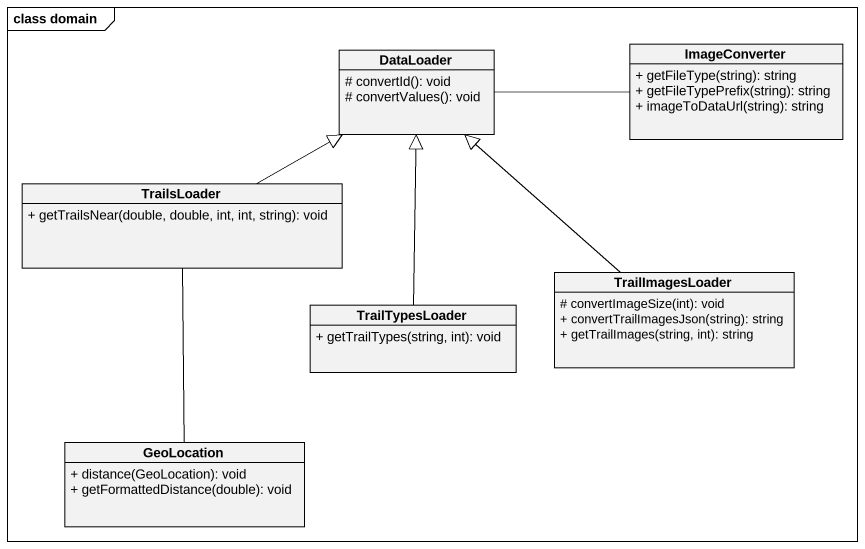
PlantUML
@startuml
mainframe class domain
hide circle
hide empty members
skinparam classAttributeIconSize 0
class DataLoader {
  # convertId(): void
  # convertValues(): void
}
class ImageConverter {
  + getFileType(string): string
  + getFileTypePrefix(string): string
  + imageToDataUrl(string): string
}
class TrailsLoader {
  + getTrailsNear(double, double, int, int, string): void
}
class TrailImagesLoader {
  # convertImageSize(int): void
  + convertTrailImagesJson(string): string
  + getTrailImages(string, int): string
}
class TrailTypesLoader {
  + getTrailTypes(string, int): void
}
class GeoLocation {
  + distance(GeoLocation): void
  + getFormattedDistance(double): void
}
DataLoader -right- ImageConverter
TrailsLoader -right-|> DataLoader
TrailsLoader -- GeoLocation
TrailImagesLoader -up-|> DataLoader
TrailTypesLoader -up-|> DataLoader
@enduml
